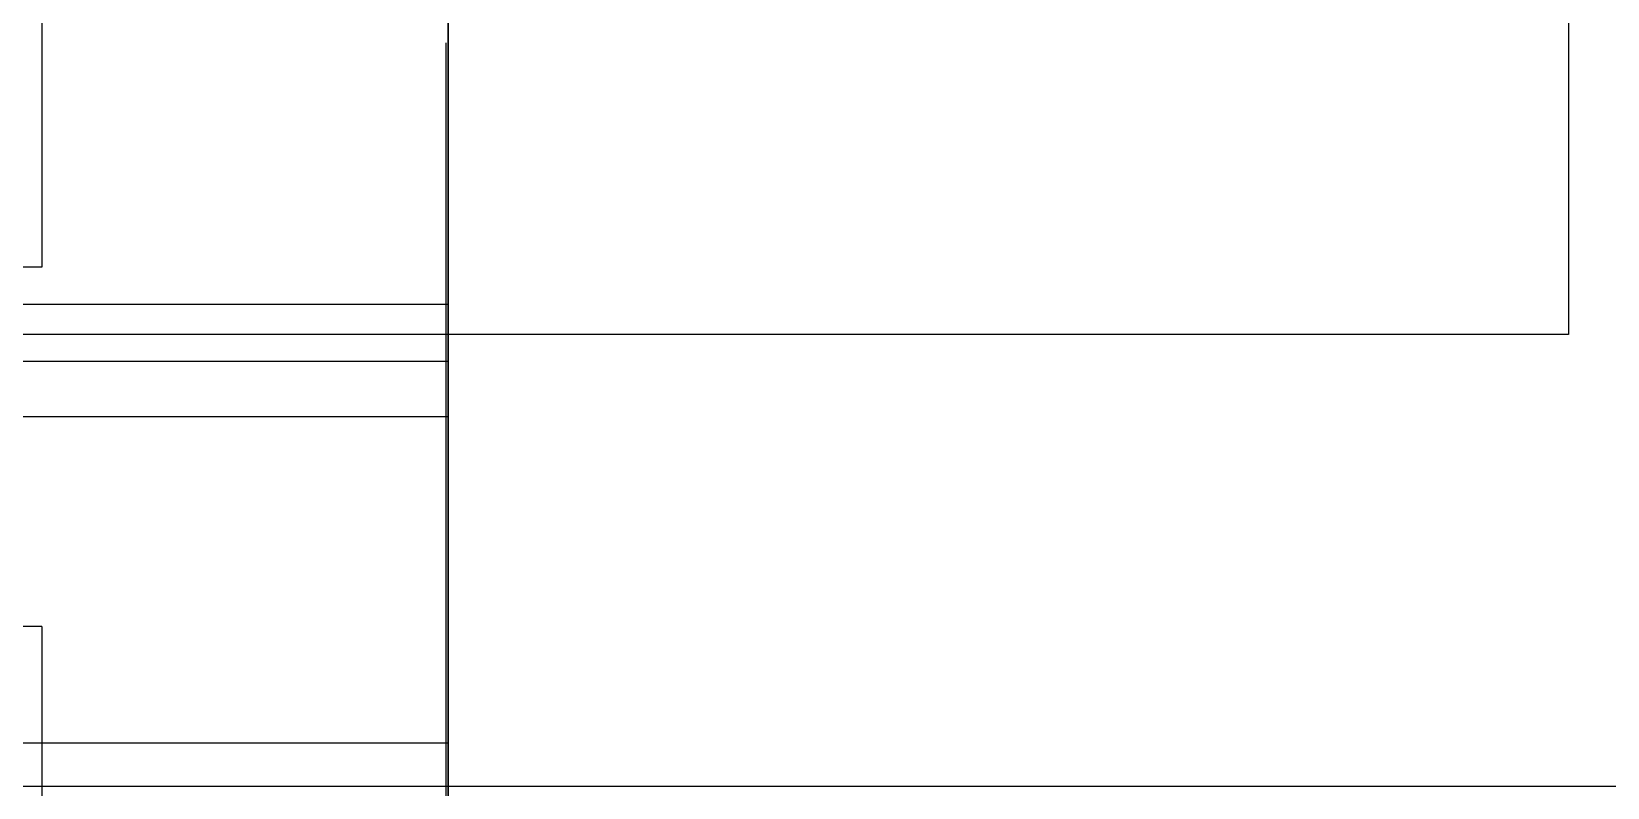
# Model space of a CAD drawing. Header units: millimetres. Extents: x 5 to 430, y 5 to 292.
# Drawn here: x 112.01 to 119.03, y 125.56 to 128.93 of the extents above; entities that cross this region are included whole.
import ezdxf

# ---------------------------------------------------------------- set-up
doc = ezdxf.new("R2010")
doc.units = ezdxf.units.MM
doc.linetypes.add('HIDDEN', pattern=[3.6, 2.4, -1.2])
for name, color, linetype in [('DIM', 3, 'CONTINUOUS'), ('HIDDEN', 8, 'HIDDEN'), ('VISIBLE', 7, 'CONTINUOUS')]:
    doc.layers.add(name, color=color, linetype=linetype)

msp = doc.modelspace()

# ---------------------------------------------------------------- linework, layer by layer
at = {"layer": 'DIM'}
msp.add_line((113.856583, 128.875823), (113.856583, 94.456823), dxfattribs=at)
at = {"layer": 'HIDDEN'}
for p, q in [((113.866583, 122.956823), (113.866583, 134.634618)), ((113.866583, 132.575823), (113.866583, 127.575823)), ((113.866583, 127.575823), (113.866583, 132.575823)), ((113.866583, 132.575823), (113.866583, 127.575823)), ((113.866583, 127.575823), (113.866583, 132.575823)), ((113.866583, 132.575823), (113.866583, 127.575823)), ((113.866583, 127.575823), (113.866583, 132.575823)), ((113.866583, 132.575823), (113.866583, 127.575823)), ((113.866583, 127.575823), (113.866583, 132.575823)), ((113.866583, 130.049083), (113.866583, 127.710064)), ((113.866583, 129.755497), (113.866583, 127.45698)), ((113.866583, 127.209466), (113.866583, 129.466057)), ((113.866583, 127.710064), (109.609864, 127.710064)), ((113.866583, 127.710064), (113.866583, 125.756354)), ((113.866583, 127.45698), (109.578207, 127.45698)), ((113.866583, 127.45698), (113.866583, 125.554922)), ((113.866583, 127.209466), (108.702583, 127.209466)), ((113.866583, 125.360236), (113.866583, 127.209466)), ((113.866583, 125.756354), (109.365482, 125.756354)), ((113.866583, 125.756354), (113.866583, 124.274015)), ((112.056583, 125.56357), (111.556583, 125.56357))]:
    msp.add_line(p, q, dxfattribs=at)
at = {"layer": 'VISIBLE'}
for p, q in [((118.856583, 132.575823), (118.856583, 127.575823)), ((118.856583, 132.575823), (118.856583, 127.575823)), ((118.856583, 132.575823), (118.856583, 127.575823)), ((118.856583, 132.575823), (118.856583, 127.575823)), ((112.056583, 132.275823), (112.056583, 127.875823)), ((112.056583, 127.875823), (102.056583, 127.875823)), ((118.856583, 127.575823), (98.856583, 127.575823)), ((118.856583, 127.575823), (98.856583, 127.575823)), ((118.856583, 127.575823), (98.856583, 127.575823)), ((118.856583, 127.575823), (98.856583, 127.575823)), ((112.056583, 126.275823), (102.056583, 126.275823)), ((112.056583, 126.275823), (112.056583, 121.875823)), ((126.356583, 125.56357), (112.056583, 125.56357))]:
    msp.add_line(p, q, dxfattribs=at)

doc.saveas('drawing.dxf')
